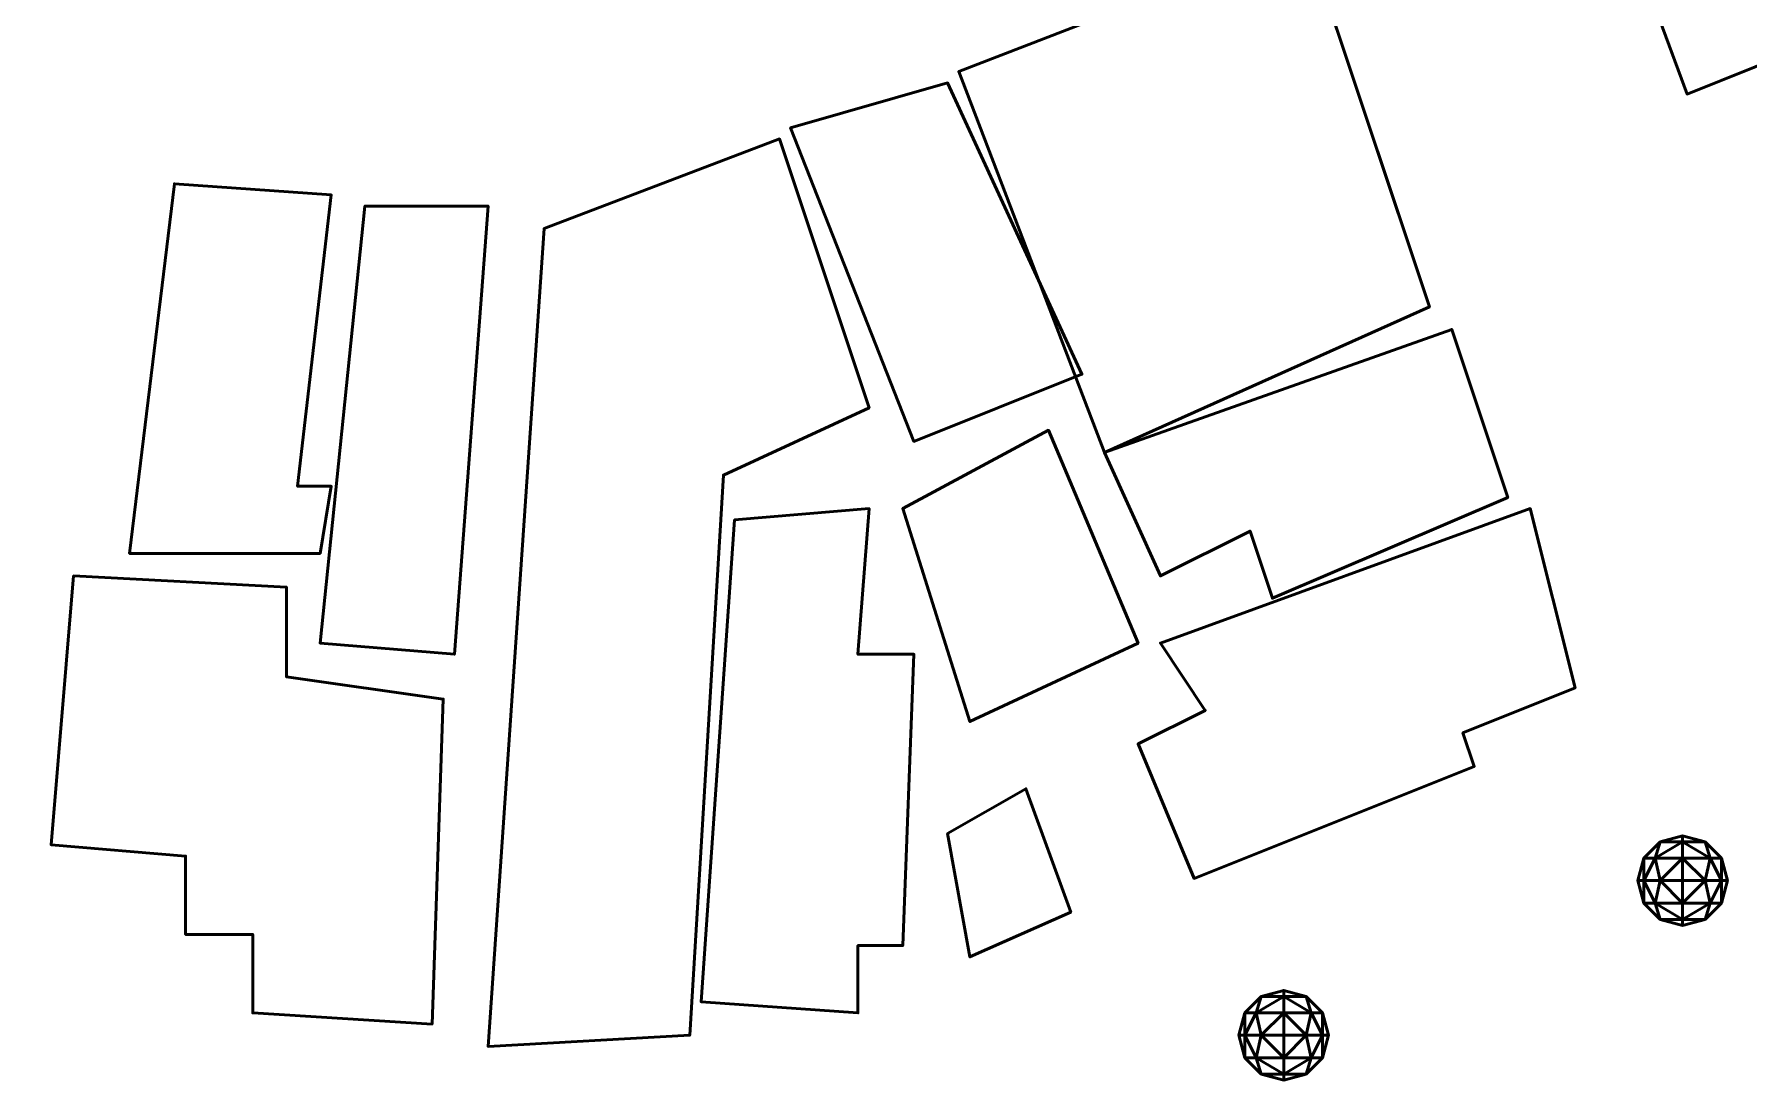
# Model space of a CAD drawing. Header units: metres. Extents: x -246 to 254, y -250 to 250.
# Drawn here: x -132.8 to -56.2, y 34.2 to 81.2 of the extents above; entities that cross this region are included whole.
import ezdxf

# ---------------------------------------------------------------- set-up
doc = ezdxf.new("R2010")
doc.units = ezdxf.units.M
doc.header["$LTSCALE"] = 5.08
doc.layers.add('一般', color=7, linetype='Continuous', lineweight=5)

# ---------------------------------------------------------------- blocks, each defined once
blk = doc.blocks.new('市街地地図 (3D)')
at = {"layer": '一般', "color": 31, "linetype": 'Continuous', "lineweight": 50}
for points in [[(-89, 123.5), (-89, 123.5, 6), (-85.5, 114, 6), (-85.5, 114)], [(-102.5, 121), (-102.5, 121, 14.5), (-118, 115, 14.5), (-118, 115)], [(-97, 104.5), (-97, 104.5, 14.5), (-102.5, 121, 14.5), (-102.5, 121)], [(-85.5, 114), (-85.5, 114, 6), (-75.5, 118, 6), (-75.5, 118)], [(-118, 115), (-118, 115, 14.5), (-111.5, 98, 14.5), (-111.5, 98)], [(-118.5, 114.5), (-118.5, 114.5, 6), (-125.5, 112.5, 6), (-125.5, 112.5)], [(-112.5, 101.5), (-112.5, 101.5, 6), (-118.5, 114.5, 6), (-118.5, 114.5)], [(-125.5, 112.5), (-125.5, 112.5, 6), (-120, 98.5, 6), (-120, 98.5)], [(-126, 112), (-126, 112, 6), (-136.5, 108, 6), (-136.5, 108)], [(-122, 100), (-122, 100, 6), (-126, 112, 6), (-126, 112)], [(-153, 110), (-153, 110, 6), (-155, 93.5, 6), (-155, 93.5)], [(-146, 109.5), (-146, 109.5, 6), (-153, 110, 6), (-153, 110)], [(-147.5, 96.5), (-147.5, 96.5, 6), (-146, 109.5, 6), (-146, 109.5)], [(-144.5, 109), (-144.5, 109, 4.5), (-146.5, 89.5, 4.5), (-146.5, 89.5)], [(-139, 109), (-139, 109, 4.5), (-144.5, 109, 4.5), (-144.5, 109)], [(-140.5, 89), (-140.5, 89, 4.5), (-139, 109, 4.5), (-139, 109)], [(-136.5, 108), (-136.5, 108, 6), (-139, 71.5, 6), (-139, 71.5)], [(-111.5, 98), (-111.5, 98, 14.5), (-97, 104.5, 14.5), (-97, 104.5)], [(-96, 103.5), (-96, 103.5, 4.5), (-111.5, 98, 4.5), (-111.5, 98)], [(-93.5, 96), (-93.5, 96, 4.5), (-96, 103.5, 4.5), (-96, 103.5)], [(-120, 98.5), (-120, 98.5, 6), (-112.5, 101.5, 6), (-112.5, 101.5)], [(-128.5, 97), (-128.5, 97, 6), (-122, 100, 6), (-122, 100)], [(-114, 99), (-114, 99, 3), (-120.5, 95.5, 3), (-120.5, 95.5)], [(-110, 89.5), (-110, 89.5, 3), (-114, 99, 3), (-114, 99)], [(-111.5, 98), (-111.5, 98, 4.5), (-109, 92.5, 4.5), (-109, 92.5)], [(-146, 96.5), (-146, 96.5, 6), (-147.5, 96.5, 6), (-147.5, 96.5)], [(-146.5, 93.5), (-146.5, 93.5, 6), (-146, 96.5, 6), (-146, 96.5)], [(-130, 72), (-130, 72, 6), (-128.5, 97, 6), (-128.5, 97)], [(-104, 91.5), (-104, 91.5, 4.5), (-93.5, 96, 4.5), (-93.5, 96)], [(-128, 95), (-128, 95, 5.7), (-129.5, 73.5, 5.7), (-129.5, 73.5)], [(-122, 95.5), (-122, 95.5, 5.7), (-128, 95, 5.7), (-128, 95)], [(-122.5, 89), (-122.5, 89, 5.7), (-122, 95.5, 5.7), (-122, 95.5)], [(-120.5, 95.5), (-120.5, 95.5, 3), (-117.5, 86, 3), (-117.5, 86)], [(-92.5, 95.5), (-92.5, 95.5, 4.5), (-109, 89.5, 4.5), (-109, 89.5)], [(-90.5, 87.5), (-90.5, 87.5, 4.5), (-92.5, 95.5, 4.5), (-92.5, 95.5)], [(-109, 92.5), (-109, 92.5, 4.5), (-105, 94.5, 4.5), (-105, 94.5)], [(-105, 94.5), (-105, 94.5, 4.5), (-104, 91.5, 4.5), (-104, 91.5)], [(-155, 93.5), (-155, 93.5, 6), (-146.5, 93.5, 6), (-146.5, 93.5)], [(-157.5, 92.5), (-157.5, 92.5, 4.5), (-158.5, 80.5, 4.5), (-158.5, 80.5)], [(-148, 92), (-148, 92, 4.5), (-157.5, 92.5, 4.5), (-157.5, 92.5)], [(-148, 88), (-148, 88, 4.5), (-148, 92, 4.5), (-148, 92)], [(-146.5, 89.5), (-146.5, 89.5, 4.5), (-140.5, 89, 4.5), (-140.5, 89)], [(-120, 89), (-120, 89, 5.7), (-122.5, 89, 5.7), (-122.5, 89)], [(-120.5, 76), (-120.5, 76, 5.7), (-120, 89, 5.7), (-120, 89)], [(-117.5, 86), (-117.5, 86, 3), (-110, 89.5, 3), (-110, 89.5)], [(-109, 89.5), (-109, 89.5, 4.5), (-107, 86.5, 4.5), (-107, 86.5)], [(-141, 87), (-141, 87, 4.5), (-148, 88, 4.5), (-148, 88)], [(-95.5, 85.5), (-95.5, 85.5, 4.5), (-90.5, 87.5, 4.5), (-90.5, 87.5)], [(-141.5, 72.5), (-141.5, 72.5, 4.5), (-141, 87, 4.5), (-141, 87)], [(-107, 86.5), (-107, 86.5, 4.5), (-110, 85, 4.5), (-110, 85)], [(-110, 85), (-110, 85, 4.5), (-107.5, 79, 4.5), (-107.5, 79)], [(-95, 84), (-95, 84, 4.5), (-95.5, 85.5, 4.5), (-95.5, 85.5)], [(-107.5, 79), (-107.5, 79, 4.5), (-95, 84, 4.5), (-95, 84)], [(-115, 83), (-115, 83, 2.4), (-118.5, 81, 2.4), (-118.5, 81)], [(-113, 77.5), (-113, 77.5, 2.4), (-115, 83, 2.4), (-115, 83)], [(-158.5, 80.5), (-158.5, 80.5, 4.5), (-152.5, 80, 4.5), (-152.5, 80)], [(-118.5, 81), (-118.5, 81, 2.4), (-117.5, 75.5, 2.4), (-117.5, 75.5)], [(-152.5, 80), (-152.5, 80, 4.5), (-152.5, 76.5, 4.5), (-152.5, 76.5)], [(-117.5, 75.5), (-117.5, 75.5, 2.4), (-113, 77.5, 2.4), (-113, 77.5)], [(-152.5, 76.5), (-152.5, 76.5, 4.5), (-149.5, 76.5, 4.5), (-149.5, 76.5)], [(-149.5, 76.5), (-149.5, 76.5, 4.5), (-149.5, 73, 4.5), (-149.5, 73)], [(-122.5, 76), (-122.5, 76, 5.7), (-120.5, 76, 5.7), (-120.5, 76)], [(-122.5, 73), (-122.5, 73, 5.7), (-122.5, 76, 5.7), (-122.5, 76)], [(-129.5, 73.5), (-129.5, 73.5, 5.7), (-122.5, 73, 5.7), (-122.5, 73)], [(-149.5, 73), (-149.5, 73, 4.5), (-141.5, 72.5, 4.5), (-141.5, 72.5)], [(-139, 71.5), (-139, 71.5, 6), (-130, 72, 6), (-130, 72)]]:
    blk.add_3dface(points, dxfattribs=at)
for points, invisible_edges in [([(-89, 123.5, 6), (-85.5, 114, 6), (-75.5, 118, 6), (-89, 123.5, 6)], 12), ([(-89, 123.5), (-85.5, 114), (-75.5, 118), (-89, 123.5)], 12), ([(-118, 115, 14.5), (-111.5, 98, 14.5), (-97, 104.5, 14.5), (-102.5, 121, 14.5)], 8), ([(-118, 115), (-111.5, 98), (-97, 104.5), (-102.5, 121)], 8), ([(-125.5, 112.5, 6), (-120, 98.5, 6), (-112.5, 101.5, 6), (-118.5, 114.5, 6)], 8), ([(-125.5, 112.5), (-120, 98.5), (-112.5, 101.5), (-118.5, 114.5)], 8), ([(-136.5, 108, 6), (-126, 112, 6), (-128.5, 97, 6), (-136.5, 108, 6)], 14), ([(-136.5, 108), (-126, 112), (-128.5, 97), (-136.5, 108)], 14), ([(-126, 112, 6), (-122, 100, 6), (-128.5, 97, 6), (-126, 112, 6)], 12), ([(-126, 112), (-122, 100), (-128.5, 97), (-126, 112)], 12), ([(-153, 110, 6), (-155, 93.5, 6), (-147.5, 96.5, 6), (-153, 110, 6)], 14), ([(-153, 110), (-155, 93.5), (-147.5, 96.5), (-153, 110)], 14), ([(-153, 110, 6), (-147.5, 96.5, 6), (-146, 109.5, 6), (-153, 110, 6)], 9), ([(-153, 110), (-147.5, 96.5), (-146, 109.5), (-153, 110)], 9), ([(-144.5, 109, 4.5), (-146.5, 89.5, 4.5), (-140.5, 89, 4.5), (-139, 109, 4.5)], 8), ([(-144.5, 109), (-146.5, 89.5), (-140.5, 89), (-139, 109)], 8), ([(-128.5, 97, 6), (-139, 71.5, 6), (-136.5, 108, 6), (-128.5, 97, 6)], 13), ([(-128.5, 97), (-139, 71.5), (-136.5, 108), (-128.5, 97)], 13), ([(-96, 103.5, 4.5), (-111.5, 98, 4.5), (-105, 94.5, 4.5), (-96, 103.5, 4.5)], 14), ([(-96, 103.5), (-111.5, 98), (-105, 94.5), (-96, 103.5)], 14), ([(-105, 94.5, 4.5), (-93.5, 96, 4.5), (-96, 103.5, 4.5), (-105, 94.5, 4.5)], 13), ([(-105, 94.5), (-93.5, 96), (-96, 103.5), (-105, 94.5)], 13), ([(-120.5, 95.5, 3), (-117.5, 86, 3), (-110, 89.5, 3), (-114, 99, 3)], 8), ([(-120.5, 95.5), (-117.5, 86), (-110, 89.5), (-114, 99)], 8), ([(-111.5, 98, 4.5), (-109, 92.5, 4.5), (-105, 94.5, 4.5), (-111.5, 98, 4.5)], 12), ([(-111.5, 98), (-109, 92.5), (-105, 94.5), (-111.5, 98)], 12), ([(-155, 93.5, 6), (-146.5, 93.5, 6), (-147.5, 96.5, 6), (-155, 93.5, 6)], 14), ([(-155, 93.5), (-146.5, 93.5), (-147.5, 96.5), (-155, 93.5)], 14), ([(-146.5, 93.5, 6), (-146, 96.5, 6), (-147.5, 96.5, 6), (-146.5, 93.5, 6)], 12), ([(-146.5, 93.5), (-146, 96.5), (-147.5, 96.5), (-146.5, 93.5)], 12), ([(-128.5, 97, 6), (-130, 72, 6), (-139, 71.5, 6), (-128.5, 97, 6)], 12), ([(-128.5, 97), (-130, 72), (-139, 71.5), (-128.5, 97)], 12), ([(-105, 94.5, 4.5), (-104, 91.5, 4.5), (-93.5, 96, 4.5), (-105, 94.5, 4.5)], 12), ([(-105, 94.5), (-104, 91.5), (-93.5, 96), (-105, 94.5)], 12), ([(-122.5, 89, 5.7), (-128, 95, 5.7), (-129.5, 73.5, 5.7), (-122.5, 89, 5.7)], 13), ([(-122.5, 89), (-128, 95), (-129.5, 73.5), (-122.5, 89)], 13), ([(-122.5, 89, 5.7), (-122, 95.5, 5.7), (-128, 95, 5.7), (-122.5, 89, 5.7)], 12), ([(-122.5, 89), (-122, 95.5), (-128, 95), (-122.5, 89)], 12), ([(-109, 89.5, 4.5), (-95.5, 85.5, 4.5), (-92.5, 95.5, 4.5), (-109, 89.5, 4.5)], 11), ([(-109, 89.5), (-95.5, 85.5), (-92.5, 95.5), (-109, 89.5)], 11), ([(-95.5, 85.5, 4.5), (-90.5, 87.5, 4.5), (-92.5, 95.5, 4.5), (-95.5, 85.5, 4.5)], 12), ([(-95.5, 85.5), (-90.5, 87.5), (-92.5, 95.5), (-95.5, 85.5)], 12), ([(-158.5, 80.5, 4.5), (-157.5, 92.5, 4.5), (-148, 88, 4.5), (-158.5, 80.5, 4.5)], 14), ([(-158.5, 80.5), (-157.5, 92.5), (-148, 88), (-158.5, 80.5)], 14), ([(-157.5, 92.5, 4.5), (-148, 92, 4.5), (-148, 88, 4.5), (-157.5, 92.5, 4.5)], 12), ([(-157.5, 92.5), (-148, 92), (-148, 88), (-157.5, 92.5)], 12), ([(-129.5, 73.5, 5.7), (-122.5, 76, 5.7), (-122.5, 89, 5.7), (-129.5, 73.5, 5.7)], 15), ([(-129.5, 73.5), (-122.5, 76), (-122.5, 89), (-129.5, 73.5)], 15), ([(-120.5, 76, 5.7), (-120, 89, 5.7), (-122.5, 89, 5.7), (-120.5, 76, 5.7)], 12), ([(-122.5, 76, 5.7), (-120.5, 76, 5.7), (-122.5, 89, 5.7), (-122.5, 76, 5.7)], 14), ([(-120.5, 76), (-120, 89), (-122.5, 89), (-120.5, 76)], 12), ([(-122.5, 76), (-120.5, 76), (-122.5, 89), (-122.5, 76)], 14), ([(-109, 89.5, 4.5), (-107, 86.5, 4.5), (-95.5, 85.5, 4.5), (-109, 89.5, 4.5)], 14), ([(-109, 89.5), (-107, 86.5), (-95.5, 85.5), (-109, 89.5)], 14), ([(-152.5, 80, 4.5), (-158.5, 80.5, 4.5), (-148, 88, 4.5), (-152.5, 80, 4.5)], 14), ([(-152.5, 80), (-158.5, 80.5), (-148, 88), (-152.5, 80)], 14), ([(-149.5, 76.5, 4.5), (-152.5, 80, 4.5), (-148, 88, 4.5), (-149.5, 76.5, 4.5)], 15), ([(-149.5, 76.5), (-152.5, 80), (-148, 88), (-149.5, 76.5)], 15), ([(-149.5, 76.5, 4.5), (-148, 88, 4.5), (-141, 87, 4.5), (-149.5, 76.5, 4.5)], 13), ([(-149.5, 76.5), (-148, 88), (-141, 87), (-149.5, 76.5)], 13), ([(-141, 87, 4.5), (-141.5, 72.5, 4.5), (-149.5, 76.5, 4.5), (-141, 87, 4.5)], 14), ([(-141, 87), (-141.5, 72.5), (-149.5, 76.5), (-141, 87)], 14), ([(-107, 86.5, 4.5), (-110, 85, 4.5), (-107.5, 79, 4.5), (-107, 86.5, 4.5)], 12), ([(-107, 86.5), (-110, 85), (-107.5, 79), (-107, 86.5)], 12), ([(-107, 86.5, 4.5), (-107.5, 79, 4.5), (-95, 84, 4.5), (-107, 86.5, 4.5)], 13), ([(-107, 86.5), (-107.5, 79), (-95, 84), (-107, 86.5)], 13), ([(-107, 86.5, 4.5), (-95, 84, 4.5), (-95.5, 85.5, 4.5), (-107, 86.5, 4.5)], 13), ([(-107, 86.5), (-95, 84), (-95.5, 85.5), (-107, 86.5)], 13), ([(-118.5, 81, 2.4), (-117.5, 75.5, 2.4), (-113, 77.5, 2.4), (-115, 83, 2.4)], 8), ([(-118.5, 81), (-117.5, 75.5), (-113, 77.5), (-115, 83)], 8), ([(-149.5, 76.5, 4.5), (-152.5, 76.5, 4.5), (-152.5, 80, 4.5), (-149.5, 76.5, 4.5)], 12), ([(-149.5, 76.5), (-152.5, 76.5), (-152.5, 80), (-149.5, 76.5)], 12), ([(-141.5, 72.5, 4.5), (-149.5, 73, 4.5), (-149.5, 76.5, 4.5), (-141.5, 72.5, 4.5)], 12), ([(-141.5, 72.5), (-149.5, 73), (-149.5, 76.5), (-141.5, 72.5)], 12), ([(-129.5, 73.5, 5.7), (-122.5, 73, 5.7), (-122.5, 76, 5.7), (-129.5, 73.5, 5.7)], 12), ([(-129.5, 73.5), (-122.5, 73), (-122.5, 76), (-129.5, 73.5)], 12)]:
    blk.add_3dface(points, dxfattribs=dict(at, invisible_edges=invisible_edges))
blk = doc.blocks.new('アーケイド (3D)')
at = {"layer": '一般', "color": 1}
blk.add_blockref('市街地地図 (3D)', (0, 0), dxfattribs=at)
blk = doc.blocks.new('NW4 (3D)')
at = {"layer": '一般', "color": 4, "linetype": 'Continuous', "lineweight": 50}
for points in [[(-86.925, 79.9, -1.225), (-87.432, 79.9), (-86.7, 80.632)], [(-87.432, 79.9), (-86.925, 79.9, 1.225), (-86.7, 80.632)], [(-85.7, 79.9, -1.732), (-86.925, 79.9, -1.225), (-85.7, 80.632, -1)], [(-85.7, 80.632, -1), (-86.925, 79.9, -1.225), (-86.7, 80.632)], [(-86.7, 80.632), (-86.925, 79.9, 1.225), (-85.7, 80.632, 1)], [(-86.925, 79.9, 1.225), (-85.7, 79.9, 1.732), (-85.7, 80.632, 1)], [(-85.7, 80.632, -1), (-86.7, 80.632), (-85.7, 80.9)], [(-86.7, 80.632), (-85.7, 80.632, 1), (-85.7, 80.9)], [(-85.7, 80.632, 1), (-84.7, 80.632), (-85.7, 80.9)], [(-84.7, 80.632), (-85.7, 80.632, -1), (-85.7, 80.9)], [(-85.7, 79.9, 1.732), (-84.475, 79.9, 1.225), (-85.7, 80.632, 1)], [(-85.7, 80.632, 1), (-84.475, 79.9, 1.225), (-84.7, 80.632)], [(-84.7, 80.632), (-84.475, 79.9, -1.225), (-85.7, 80.632, -1)], [(-84.475, 79.9, -1.225), (-85.7, 79.9, -1.732), (-85.7, 80.632, -1)], [(-84.475, 79.9, 1.225), (-83.968, 79.9), (-84.7, 80.632)], [(-83.968, 79.9), (-84.475, 79.9, -1.225), (-84.7, 80.632)], [(-87.432, 78.9, -1), (-87.7, 78.9), (-87.432, 79.9)], [(-87.7, 78.9), (-87.432, 78.9, 1), (-87.432, 79.9)], [(-86.7, 78.9, -1.732), (-87.432, 78.9, -1), (-86.925, 79.9, -1.225)], [(-86.925, 79.9, -1.225), (-87.432, 78.9, -1), (-87.432, 79.9)], [(-87.432, 79.9), (-87.432, 78.9, 1), (-86.925, 79.9, 1.225)], [(-87.432, 78.9, 1), (-86.7, 78.9, 1.732), (-86.925, 79.9, 1.225)], [(-85.7, 79.9, -1.732), (-86.7, 78.9, -1.732), (-86.925, 79.9, -1.225)], [(-86.925, 79.9, 1.225), (-86.7, 78.9, 1.732), (-85.7, 79.9, 1.732)], [(-85.7, 78.9, -2), (-86.7, 78.9, -1.732), (-85.7, 79.9, -1.732)], [(-86.7, 78.9, 1.732), (-85.7, 78.9, 2), (-85.7, 79.9, 1.732)], [(-85.7, 78.9, 2), (-84.7, 78.9, 1.732), (-85.7, 79.9, 1.732)], [(-85.7, 79.9, 1.732), (-84.7, 78.9, 1.732), (-84.475, 79.9, 1.225)], [(-84.475, 79.9, -1.225), (-84.7, 78.9, -1.732), (-85.7, 79.9, -1.732)], [(-84.7, 78.9, -1.732), (-85.7, 78.9, -2), (-85.7, 79.9, -1.732)], [(-84.7, 78.9, 1.732), (-83.968, 78.9, 1), (-84.475, 79.9, 1.225)], [(-83.968, 78.9, -1), (-84.7, 78.9, -1.732), (-84.475, 79.9, -1.225)], [(-84.475, 79.9, 1.225), (-83.968, 78.9, 1), (-83.968, 79.9)], [(-83.968, 79.9), (-83.968, 78.9, -1), (-84.475, 79.9, -1.225)], [(-83.968, 78.9, 1), (-83.7, 78.9), (-83.968, 79.9)], [(-83.7, 78.9), (-83.968, 78.9, -1), (-83.968, 79.9)], [(-87.432, 78.9, -1), (-87.432, 77.9), (-87.7, 78.9)], [(-87.7, 78.9), (-87.432, 77.9), (-87.432, 78.9, 1)], [(-86.7, 78.9, -1.732), (-86.925, 77.9, -1.225), (-87.432, 78.9, -1)], [(-86.925, 77.9, -1.225), (-87.432, 77.9), (-87.432, 78.9, -1)], [(-87.432, 77.9), (-86.925, 77.9, 1.225), (-87.432, 78.9, 1)], [(-87.432, 78.9, 1), (-86.925, 77.9, 1.225), (-86.7, 78.9, 1.732)], [(-85.7, 77.9, -1.732), (-86.925, 77.9, -1.225), (-86.7, 78.9, -1.732)], [(-86.925, 77.9, 1.225), (-85.7, 77.9, 1.732), (-86.7, 78.9, 1.732)], [(-85.7, 78.9, -2), (-85.7, 77.9, -1.732), (-86.7, 78.9, -1.732)], [(-86.7, 78.9, 1.732), (-85.7, 77.9, 1.732), (-85.7, 78.9, 2)], [(-85.7, 78.9, 2), (-85.7, 77.9, 1.732), (-84.7, 78.9, 1.732)], [(-85.7, 77.9, 1.732), (-84.475, 77.9, 1.225), (-84.7, 78.9, 1.732)], [(-84.475, 77.9, -1.225), (-85.7, 77.9, -1.732), (-84.7, 78.9, -1.732)], [(-84.7, 78.9, -1.732), (-85.7, 77.9, -1.732), (-85.7, 78.9, -2)], [(-84.7, 78.9, 1.732), (-84.475, 77.9, 1.225), (-83.968, 78.9, 1)], [(-83.968, 78.9, -1), (-84.475, 77.9, -1.225), (-84.7, 78.9, -1.732)], [(-84.475, 77.9, 1.225), (-83.968, 77.9), (-83.968, 78.9, 1)], [(-83.968, 77.9), (-84.475, 77.9, -1.225), (-83.968, 78.9, -1)], [(-83.968, 78.9, 1), (-83.968, 77.9), (-83.7, 78.9)], [(-83.7, 78.9), (-83.968, 77.9), (-83.968, 78.9, -1)], [(-86.925, 77.9, -1.225), (-86.7, 77.168), (-87.432, 77.9)], [(-87.432, 77.9), (-86.7, 77.168), (-86.925, 77.9, 1.225)], [(-85.7, 77.9, -1.732), (-85.7, 77.168, -1), (-86.925, 77.9, -1.225)], [(-85.7, 77.168, -1), (-86.7, 77.168), (-86.925, 77.9, -1.225)], [(-86.7, 77.168), (-85.7, 77.168, 1), (-86.925, 77.9, 1.225)], [(-86.925, 77.9, 1.225), (-85.7, 77.168, 1), (-85.7, 77.9, 1.732)], [(-85.7, 77.9, 1.732), (-85.7, 77.168, 1), (-84.475, 77.9, 1.225)], [(-85.7, 77.168, 1), (-84.7, 77.168), (-84.475, 77.9, 1.225)], [(-84.7, 77.168), (-85.7, 77.168, -1), (-84.475, 77.9, -1.225)], [(-84.475, 77.9, -1.225), (-85.7, 77.168, -1), (-85.7, 77.9, -1.732)], [(-84.475, 77.9, 1.225), (-84.7, 77.168), (-83.968, 77.9)], [(-83.968, 77.9), (-84.7, 77.168), (-84.475, 77.9, -1.225)], [(-85.7, 77.168, -1), (-85.7, 76.9), (-86.7, 77.168)], [(-86.7, 77.168), (-85.7, 76.9), (-85.7, 77.168, 1)], [(-85.7, 77.168, 1), (-85.7, 76.9), (-84.7, 77.168)], [(-84.7, 77.168), (-85.7, 76.9), (-85.7, 77.168, -1)], [(-104.725, 73, -1.225), (-105.232, 73), (-104.5, 73.732)], [(-105.232, 73), (-104.725, 73, 1.225), (-104.5, 73.732)], [(-103.5, 73, -1.732), (-104.725, 73, -1.225), (-103.5, 73.732, -1)], [(-103.5, 73.732, -1), (-104.725, 73, -1.225), (-104.5, 73.732)], [(-104.5, 73.732), (-104.725, 73, 1.225), (-103.5, 73.732, 1)], [(-104.725, 73, 1.225), (-103.5, 73, 1.732), (-103.5, 73.732, 1)], [(-103.5, 73.732, -1), (-104.5, 73.732), (-103.5, 74)], [(-104.5, 73.732), (-103.5, 73.732, 1), (-103.5, 74)], [(-103.5, 73.732, 1), (-102.5, 73.732), (-103.5, 74)], [(-102.5, 73.732), (-103.5, 73.732, -1), (-103.5, 74)], [(-103.5, 73, 1.732), (-102.275, 73, 1.225), (-103.5, 73.732, 1)], [(-103.5, 73.732, 1), (-102.275, 73, 1.225), (-102.5, 73.732)], [(-102.5, 73.732), (-102.275, 73, -1.225), (-103.5, 73.732, -1)], [(-102.275, 73, -1.225), (-103.5, 73, -1.732), (-103.5, 73.732, -1)], [(-102.275, 73, 1.225), (-101.768, 73), (-102.5, 73.732)], [(-101.768, 73), (-102.275, 73, -1.225), (-102.5, 73.732)], [(-105.232, 72, -1), (-105.5, 72), (-105.232, 73)], [(-105.5, 72), (-105.232, 72, 1), (-105.232, 73)], [(-104.5, 72, -1.732), (-105.232, 72, -1), (-104.725, 73, -1.225)], [(-104.725, 73, -1.225), (-105.232, 72, -1), (-105.232, 73)], [(-105.232, 73), (-105.232, 72, 1), (-104.725, 73, 1.225)], [(-105.232, 72, 1), (-104.5, 72, 1.732), (-104.725, 73, 1.225)], [(-103.5, 73, -1.732), (-104.5, 72, -1.732), (-104.725, 73, -1.225)], [(-104.725, 73, 1.225), (-104.5, 72, 1.732), (-103.5, 73, 1.732)], [(-103.5, 72, -2), (-104.5, 72, -1.732), (-103.5, 73, -1.732)], [(-104.5, 72, 1.732), (-103.5, 72, 2), (-103.5, 73, 1.732)], [(-103.5, 72, 2), (-102.5, 72, 1.732), (-103.5, 73, 1.732)], [(-103.5, 73, 1.732), (-102.5, 72, 1.732), (-102.275, 73, 1.225)], [(-102.275, 73, -1.225), (-102.5, 72, -1.732), (-103.5, 73, -1.732)], [(-102.5, 72, -1.732), (-103.5, 72, -2), (-103.5, 73, -1.732)], [(-102.5, 72, 1.732), (-101.768, 72, 1), (-102.275, 73, 1.225)], [(-101.768, 72, -1), (-102.5, 72, -1.732), (-102.275, 73, -1.225)], [(-102.275, 73, 1.225), (-101.768, 72, 1), (-101.768, 73)], [(-101.768, 73), (-101.768, 72, -1), (-102.275, 73, -1.225)], [(-101.768, 72, 1), (-101.5, 72), (-101.768, 73)], [(-101.5, 72), (-101.768, 72, -1), (-101.768, 73)], [(-105.232, 72, -1), (-105.232, 71), (-105.5, 72)], [(-105.5, 72), (-105.232, 71), (-105.232, 72, 1)], [(-104.5, 72, -1.732), (-104.725, 71, -1.225), (-105.232, 72, -1)], [(-104.725, 71, -1.225), (-105.232, 71), (-105.232, 72, -1)], [(-105.232, 71), (-104.725, 71, 1.225), (-105.232, 72, 1)], [(-105.232, 72, 1), (-104.725, 71, 1.225), (-104.5, 72, 1.732)], [(-103.5, 71, -1.732), (-104.725, 71, -1.225), (-104.5, 72, -1.732)], [(-104.725, 71, 1.225), (-103.5, 71, 1.732), (-104.5, 72, 1.732)], [(-103.5, 72, -2), (-103.5, 71, -1.732), (-104.5, 72, -1.732)], [(-104.5, 72, 1.732), (-103.5, 71, 1.732), (-103.5, 72, 2)], [(-103.5, 72, 2), (-103.5, 71, 1.732), (-102.5, 72, 1.732)], [(-103.5, 71, 1.732), (-102.275, 71, 1.225), (-102.5, 72, 1.732)], [(-102.275, 71, -1.225), (-103.5, 71, -1.732), (-102.5, 72, -1.732)], [(-102.5, 72, -1.732), (-103.5, 71, -1.732), (-103.5, 72, -2)], [(-102.5, 72, 1.732), (-102.275, 71, 1.225), (-101.768, 72, 1)], [(-101.768, 72, -1), (-102.275, 71, -1.225), (-102.5, 72, -1.732)], [(-102.275, 71, 1.225), (-101.768, 71), (-101.768, 72, 1)], [(-101.768, 71), (-102.275, 71, -1.225), (-101.768, 72, -1)], [(-101.768, 72, 1), (-101.768, 71), (-101.5, 72)], [(-101.5, 72), (-101.768, 71), (-101.768, 72, -1)], [(-104.725, 71, -1.225), (-104.5, 70.268), (-105.232, 71)], [(-105.232, 71), (-104.5, 70.268), (-104.725, 71, 1.225)], [(-103.5, 71, -1.732), (-103.5, 70.268, -1), (-104.725, 71, -1.225)], [(-103.5, 70.268, -1), (-104.5, 70.268), (-104.725, 71, -1.225)], [(-104.5, 70.268), (-103.5, 70.268, 1), (-104.725, 71, 1.225)], [(-104.725, 71, 1.225), (-103.5, 70.268, 1), (-103.5, 71, 1.732)], [(-103.5, 71, 1.732), (-103.5, 70.268, 1), (-102.275, 71, 1.225)], [(-103.5, 70.268, 1), (-102.5, 70.268), (-102.275, 71, 1.225)], [(-102.5, 70.268), (-103.5, 70.268, -1), (-102.275, 71, -1.225)], [(-102.275, 71, -1.225), (-103.5, 70.268, -1), (-103.5, 71, -1.732)], [(-102.275, 71, 1.225), (-102.5, 70.268), (-101.768, 71)], [(-101.768, 71), (-102.5, 70.268), (-102.275, 71, -1.225)], [(-103.5, 70.268, -1), (-103.5, 70), (-104.5, 70.268)], [(-104.5, 70.268), (-103.5, 70), (-103.5, 70.268, 1)], [(-103.5, 70.268, 1), (-103.5, 70), (-102.5, 70.268)], [(-102.5, 70.268), (-103.5, 70), (-103.5, 70.268, -1)]]:
    blk.add_3dface(points, dxfattribs=at)
blk = doc.blocks.new('敷地 (3D)')
at = {"layer": '一般', "color": 19, "linetype": 'Continuous', "lineweight": 50}
for points in [[(-272.5, 285.5, 0.1), (227.5, 285.5, 0.1), (227.5, -214.5, 0.1), (-272.5, -214.5, 0.1)], [(-272.5, 285.5), (227.5, 285.5), (227.5, -214.5), (-272.5, -214.5)]]:
    blk.add_3dface(points, dxfattribs=at)
blk = doc.blocks.new('高層建築・集合住宅 (3D)')
at = {"layer": '一般', "color": 7}
for name, p in [('敷地 (3D)', (0, 0)), ('アーケイド (3D)', (0, 0, 2.4)), ('市街地地図 (3D)', (0, 0)), ('NW4 (3D)', (0, 0, 2))]:
    blk.add_blockref(name, p, dxfattribs=at)
at = {"layer": '一般', "color": 1}
for name, p in [('アーケイド (3D)', (0, 0, 2.4)), ('市街地地図 (3D)', (0, 0)), ('アーケイド (3D)', (0, 0, 2.4)), ('市街地地図 (3D)', (0, 0))]:
    blk.add_blockref(name, p, dxfattribs=at)
at = {"layer": '一般', "color": 31}
for name, p in [('アーケイド (3D)', (0, 0, 2.4)), ('市街地地図 (3D)', (0, 0))]:
    blk.add_blockref(name, p, dxfattribs=at)

msp = doc.modelspace()

# ---------------------------------------------------------------- block references
at = {"layer": '一般', "color": 7}
for name, p in [('高層建築・集合住宅 (3D)', (26.5, -35.5)), ('アーケイド (3D)', (26.5, -35.5, 2.4)), ('市街地地図 (3D)', (26.5, -35.5))]:
    msp.add_blockref(name, p, dxfattribs=at)

doc.saveas('drawing.dxf')
